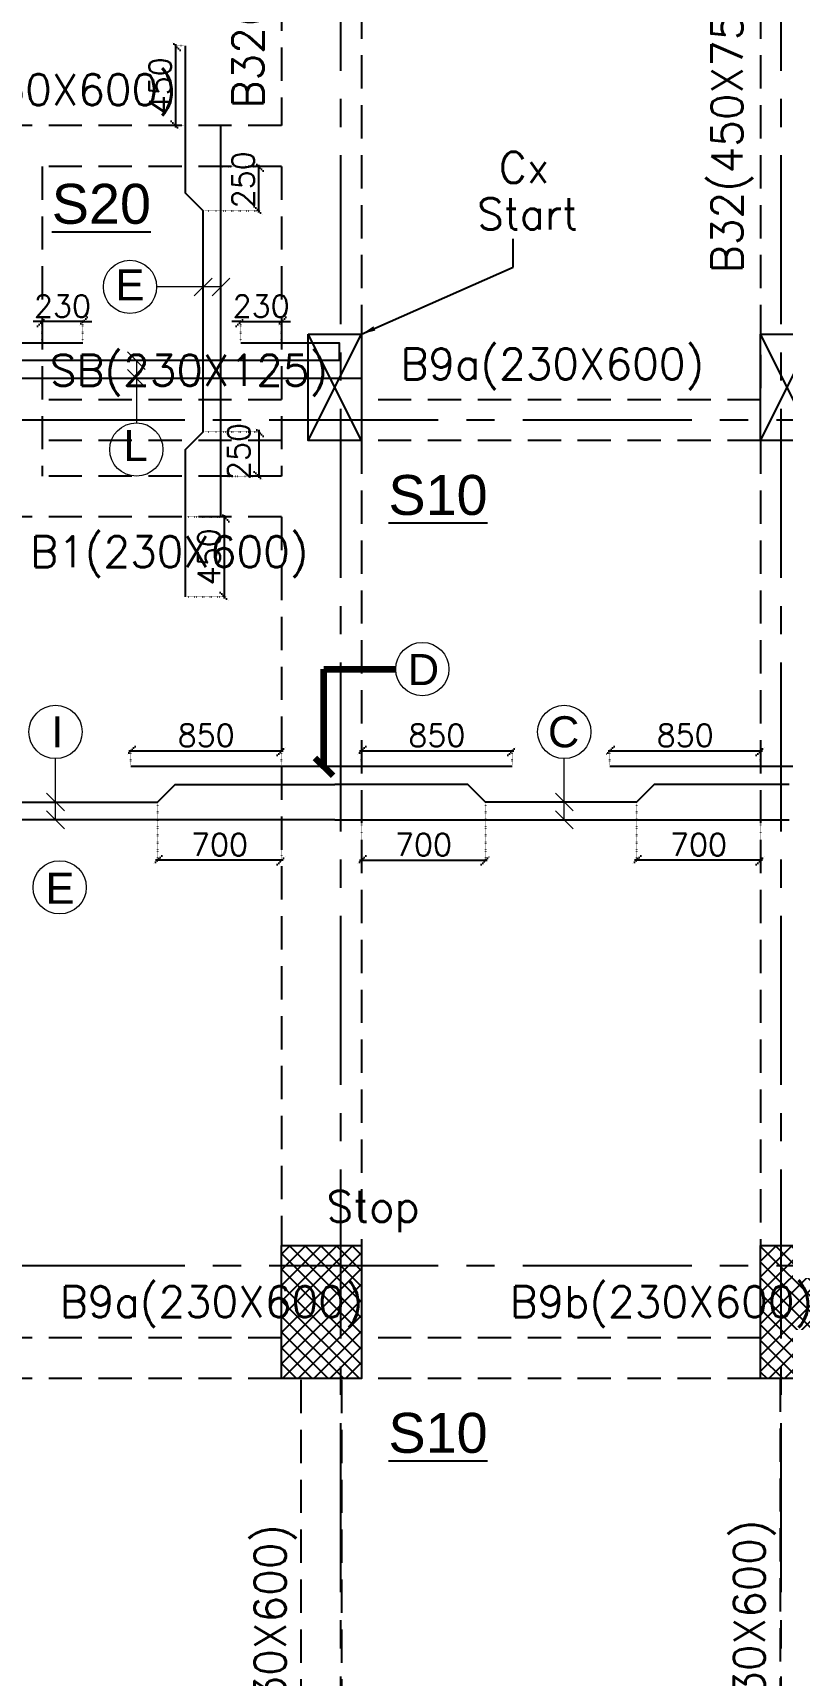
# Model space of a CAD drawing. Header units: millimetres. Extents: x 1921121 to 2008675, y -1544779 to -1482871.
# Drawn here: x 1934740 to 1938963, y -1515107 to -1505852 of the extents above; entities that cross this region are included whole.
import ezdxf

# ---------------------------------------------------------------- set-up
doc = ezdxf.new("R2010")
doc.units = ezdxf.units.MM
doc.header["$MEASUREMENT"] = 0
doc.header["$PDMODE"] = 98
for name, pattern in [('1', [0]), ('ACAD_ISO02W100', [15, 12, -3]), ('CENTER2', [28.575, 19.05, -3.175, 3.175, -3.175]), ('DOT', [0.25, 0, -0.25]), ('HIDDEN', [0.375, 0.25, -0.125])]:
    doc.linetypes.add(name, pattern=pattern)
for name, color, linetype in [('BEAM NO', 7, '1'), ('BEAM-230X450', 31, 'Continuous'), ('BEAM-230X600', 150, 'Continuous'), ('BEAM-450X750', 134, 'Continuous'), ('DIM', 191, 'Continuous'), ('s-steel', 1, 'Continuous'), ('SB', 7, 'Continuous'), ('SLAB NO.', 4, 'Continuous'), ('STR.COLUMN', 1, 'Continuous')]:
    doc.layers.add(name, color=color, linetype=linetype)
for name, color, linetype, lineweight in [('BRICK WALL_MOFA', 8, 'Continuous', 30), ('CENTER_LINE', 8, 'CENTER2', 25), ('GRID', 252, 'ACAD_ISO02W100', 9), ('LEADER', 191, 'Continuous', 15), ('SLAB STEEL MARK', 133, 'Continuous', 30)]:
    doc.layers.add(name, color=color, linetype=linetype, lineweight=lineweight)
doc.styles.add('AR', font='ARIALUNI.TTF', dxfattribs={"width": 0.8})
doc.styles.add('DEEPAK', font='arial.ttf')
doc.styles.add('ROMANS', font='romans.shx')
doc.styles.add('RS', font='romans.shx', dxfattribs={"width": 0.9})
doc.styles.add('style1', font='arial.ttf')
doc.dimstyles.new('100', dxfattribs={"dimtxt": 180, "dimasz": 80, "dimexe": 0.18, "dimexo": 0.0625, "dimgap": 1, "dimtad": 1, "dimdec": 0, "dimzin": 0, "dimdsep": 46, "dimtxsty": 'AR', "dimblk": 'DOT', "dimcen": 0.09, "dimse1": 1, "dimse2": 1, "dimclrd": 50, "dimclrt": 256, "dimadec": 0, "dimazin": 0, "dimtfac": 1, "dimtdec": 0, "dimtix": 1, "dimtofl": 0, "dimtmove": 2, "dimatfit": 0, "dimfxl": 1, "dimtolj": 1, "dimtzin": 0, "dimlwd": -1, "dimarcsym": 0})
doc.dimstyles.new('KRUNAL-MM', dxfattribs={"dimtxt": 50, "dimasz": 35, "dimexe": 25, "dimexo": 0, "dimgap": 15, "dimtad": 1, "dimdec": 0, "dimzin": 0, "dimdsep": 46, "dimtxsty": 'RS', "dimblk": 'OBLIQUE', "dimcen": 0, "dimdle": 25, "dimclrd": 256, "dimclre": 256, "dimclrt": 7, "dimadec": 0, "dimazin": 0, "dimtfac": 1, "dimtdec": 0, "dimtix": 1, "dimtmove": 0, "dimatfit": 2, "dimfxl": 1, "dimtolj": 1, "dimtzin": 0, "dimlwd": -1, "dimlwe": -1, "dimarcsym": 0})
doc.dimstyles.new('pag', dxfattribs={"dimtxt": 180, "dimasz": 150, "dimexe": 100, "dimexo": 0, "dimgap": 50, "dimtad": 1, "dimdec": 0, "dimzin": 0, "dimdsep": 46, "dimtxsty": 'ROMANS', "dimblk": 'OBLIQUE', "dimcen": 0, "dimdle": 100, "dimclrd": 256, "dimclre": 256, "dimclrt": 256, "dimadec": 0, "dimazin": 0, "dimtfac": 1, "dimtdec": 0, "dimtmove": 2, "dimatfit": 3, "dimfxl": 1, "dimtolj": 1, "dimtzin": 0, "dimlwd": -1, "dimlwe": -1, "dimarcsym": 0})
pattern_1 = [(45, (-1689900.164, 1171002.454), (-44.1941738, 44.1941738), []), (135, (-1689900.164, 1171002.454), (-44.1941738, -44.1941738), [])]

# ---------------------------------------------------------------- blocks, each defined once
blk = doc.blocks.new('FIRST FLOOR COLUMNS')
at = {"layer": 'CENTER_LINE', "ltscale": 50}
for p, q in [((8895, -42203.1), (8895, 16038)), ((11375, -42203.1), (11375, 16038)), ((68022.3, -7025), (-4699.2, -7025)), ((68022.3, -11790), (-4699.2, -11790))]:
    blk.add_line(p, q, dxfattribs=at)
blk = doc.blocks.new('_Oblique')
at = {"color": 0, "linetype": 'ByBlock', "lineweight": -2}
blk.add_line((-0.5, -0.5), (0.5, 0.5), dxfattribs=at)
blk = doc.blocks.new('*D129')
at = {"layer": 'Defpoints', "color": 0, "linetype": 'DOT', "ltscale": 5, "transparency": 16777216}
for p in [(1935442.4, -1510187.2), (1936142.1, -1510287.2), (1935442.4, -1510514.6)]:
    blk.add_point(p, dxfattribs=at)
at = {"layer": 'DIM', "color": 191, "linetype": 'DOT', "ltscale": 5, "transparency": 16777216}
for p, q in [((1935442.4, -1510197.2), (1935442.4, -1510524.6)), ((1936142.1, -1510297.2), (1936142.1, -1510524.6))]:
    blk.add_line(p, q, dxfattribs=at)
at = {"layer": 'DIM', "color": 191, "ltscale": 5, "transparency": 16777216}
blk.add_line((1936152.1, -1510514.6), (1935432.4, -1510514.6), dxfattribs=at)
at = {"layer": 'DIM', "color": 191, "linetype": 'DOT', "ltscale": 5, "transparency": 16777216, "xscale": 50, "yscale": 50, "zscale": 50, "rotation": 180}
blk.add_blockref('_Oblique', (1935442.4, -1510514.6), dxfattribs=at)
at = {"layer": 'DIM', "color": 191, "linetype": 'DOT', "ltscale": 5, "transparency": 16777216, "xscale": 50, "yscale": 50, "zscale": 50}
blk.add_blockref('_Oblique', (1936142.1, -1510514.6), dxfattribs=at)
at = {"layer": 'DIM', "color": 7, "linetype": 'DOT', "ltscale": 5, "transparency": 16777216, "insert": (1935792.3, -1510427.1), "char_height": 125, "attachment_point": 5, "style": 'ROMANS'}
blk.add_mtext('\\A1;700', dxfattribs=at)
blk = doc.blocks.new('*D131')
at = {"layer": 'Defpoints', "color": 0, "linetype": 'DOT', "ltscale": 5, "transparency": 16777216}
for p in [(1937291.7, -1510187.2), (1936592.1, -1510287.2), (1937291.7, -1510514.6)]:
    blk.add_point(p, dxfattribs=at)
at = {"layer": 'DIM', "color": 191, "linetype": 'DOT', "ltscale": 5, "transparency": 16777216}
for p, q in [((1937291.7, -1510197.2), (1937291.7, -1510524.6)), ((1936592.1, -1510297.2), (1936592.1, -1510524.6))]:
    blk.add_line(p, q, dxfattribs=at)
at = {"layer": 'DIM', "color": 191, "ltscale": 5, "transparency": 16777216}
blk.add_line((1936582.1, -1510514.6), (1937301.7, -1510514.6), dxfattribs=at)
at = {"layer": 'DIM', "color": 191, "linetype": 'DOT', "ltscale": 5, "transparency": 16777216, "xscale": 50, "yscale": 50, "zscale": 50, "rotation": 180}
blk.add_blockref('_Oblique', (1936592.1, -1510514.6), dxfattribs=at)
at = {"layer": 'DIM', "color": 191, "linetype": 'DOT', "ltscale": 5, "transparency": 16777216, "xscale": 50, "yscale": 50, "zscale": 50}
blk.add_blockref('_Oblique', (1937291.7, -1510514.6), dxfattribs=at)
at = {"layer": 'DIM', "color": 7, "linetype": 'DOT', "ltscale": 5, "transparency": 16777216, "insert": (1936941.9, -1510427.1), "char_height": 125, "attachment_point": 5, "style": 'ROMANS'}
blk.add_mtext('\\A1;700', dxfattribs=at)
blk = doc.blocks.new('*D132')
at = {"layer": 'Defpoints', "color": 0, "linetype": 'DOT', "ltscale": 5, "transparency": 16777216}
for p in [(1938141.9, -1510187.2), (1938842.1, -1510287.2), (1938141.9, -1510514.6)]:
    blk.add_point(p, dxfattribs=at)
at = {"layer": 'DIM', "color": 191, "linetype": 'DOT', "ltscale": 5, "transparency": 16777216}
for p, q in [((1938141.9, -1510197.2), (1938141.9, -1510524.6)), ((1938842.1, -1510297.2), (1938842.1, -1510524.6))]:
    blk.add_line(p, q, dxfattribs=at)
at = {"layer": 'DIM', "color": 191, "ltscale": 5, "transparency": 16777216}
blk.add_line((1938852.1, -1510514.6), (1938131.9, -1510514.6), dxfattribs=at)
at = {"layer": 'DIM', "color": 191, "linetype": 'DOT', "ltscale": 5, "transparency": 16777216, "xscale": 50, "yscale": 50, "zscale": 50, "rotation": 180}
blk.add_blockref('_Oblique', (1938141.9, -1510514.6), dxfattribs=at)
at = {"layer": 'DIM', "color": 191, "linetype": 'DOT', "ltscale": 5, "transparency": 16777216, "xscale": 50, "yscale": 50, "zscale": 50}
blk.add_blockref('_Oblique', (1938842.1, -1510514.6), dxfattribs=at)
at = {"layer": 'DIM', "color": 7, "linetype": 'DOT', "ltscale": 5, "transparency": 16777216, "insert": (1938492, -1510427.1), "char_height": 125, "attachment_point": 5, "style": 'ROMANS'}
blk.add_mtext('\\A1;700', dxfattribs=at)
blk = doc.blocks.new('*D135')
at = {"layer": 'Defpoints', "color": 0, "linetype": 'DOT', "ltscale": 5, "transparency": 16777216}
for p in [(1936142.1, -1509898.2), (1935292.1, -1509987.2), (1936142.1, -1509987.2)]:
    blk.add_point(p, dxfattribs=at)
at = {"layer": 'DIM', "color": 191, "ltscale": 5, "transparency": 16777216}
blk.add_line((1935282.1, -1509898.2), (1936152.1, -1509898.2), dxfattribs=at)
at = {"layer": 'DIM', "color": 191, "linetype": 'DOT', "ltscale": 5, "transparency": 16777216}
for p, q in [((1935292.1, -1509977.2), (1935292.1, -1509888.2)), ((1936142.1, -1509977.2), (1936142.1, -1509888.2))]:
    blk.add_line(p, q, dxfattribs=at)
at = {"layer": 'DIM', "color": 191, "linetype": 'DOT', "ltscale": 5, "transparency": 16777216, "xscale": 50, "yscale": 50, "zscale": 50, "rotation": 180}
blk.add_blockref('_Oblique', (1935292.1, -1509898.2), dxfattribs=at)
at = {"layer": 'DIM', "color": 191, "linetype": 'DOT', "ltscale": 5, "transparency": 16777216, "xscale": 50, "yscale": 50, "zscale": 50}
blk.add_blockref('_Oblique', (1936142.1, -1509898.2), dxfattribs=at)
at = {"layer": 'DIM', "color": 7, "linetype": 'DOT', "ltscale": 5, "transparency": 16777216, "insert": (1935717.1, -1509810.7), "char_height": 125, "attachment_point": 5, "style": 'ROMANS'}
blk.add_mtext('\\A1;850', dxfattribs=at)
blk = doc.blocks.new('*D136')
at = {"layer": 'Defpoints', "color": 0, "linetype": 'DOT', "ltscale": 5, "transparency": 16777216}
for p in [(1937442.1, -1509898.2), (1936592.1, -1509987.2), (1937442.1, -1509987.2)]:
    blk.add_point(p, dxfattribs=at)
at = {"layer": 'DIM', "color": 191, "ltscale": 5, "transparency": 16777216}
blk.add_line((1936582.1, -1509898.2), (1937452.1, -1509898.2), dxfattribs=at)
at = {"layer": 'DIM', "color": 191, "linetype": 'DOT', "ltscale": 5, "transparency": 16777216}
for p, q in [((1936592.1, -1509977.2), (1936592.1, -1509888.2)), ((1937442.1, -1509977.2), (1937442.1, -1509888.2))]:
    blk.add_line(p, q, dxfattribs=at)
at = {"layer": 'DIM', "color": 191, "linetype": 'DOT', "ltscale": 5, "transparency": 16777216, "xscale": 50, "yscale": 50, "zscale": 50, "rotation": 180}
blk.add_blockref('_Oblique', (1936592.1, -1509898.2), dxfattribs=at)
at = {"layer": 'DIM', "color": 191, "linetype": 'DOT', "ltscale": 5, "transparency": 16777216, "xscale": 50, "yscale": 50, "zscale": 50}
blk.add_blockref('_Oblique', (1937442.1, -1509898.2), dxfattribs=at)
at = {"layer": 'DIM', "color": 7, "linetype": 'DOT', "ltscale": 5, "transparency": 16777216, "insert": (1937017.1, -1509810.7), "char_height": 125, "attachment_point": 5, "style": 'ROMANS'}
blk.add_mtext('\\A1;850', dxfattribs=at)
blk = doc.blocks.new('*D137')
at = {"layer": 'Defpoints', "color": 0, "linetype": 'DOT', "ltscale": 5, "transparency": 16777216}
for p in [(1938842.1, -1509898.2), (1937992.1, -1509987.2), (1938842.1, -1509987.2)]:
    blk.add_point(p, dxfattribs=at)
at = {"layer": 'DIM', "color": 191, "ltscale": 5, "transparency": 16777216}
blk.add_line((1937982.1, -1509898.2), (1938852.1, -1509898.2), dxfattribs=at)
at = {"layer": 'DIM', "color": 191, "linetype": 'DOT', "ltscale": 5, "transparency": 16777216}
for p, q in [((1937992.1, -1509977.2), (1937992.1, -1509888.2)), ((1938842.1, -1509977.2), (1938842.1, -1509888.2))]:
    blk.add_line(p, q, dxfattribs=at)
at = {"layer": 'DIM', "color": 191, "linetype": 'DOT', "ltscale": 5, "transparency": 16777216, "xscale": 50, "yscale": 50, "zscale": 50, "rotation": 180}
blk.add_blockref('_Oblique', (1937992.1, -1509898.2), dxfattribs=at)
at = {"layer": 'DIM', "color": 191, "linetype": 'DOT', "ltscale": 5, "transparency": 16777216, "xscale": 50, "yscale": 50, "zscale": 50}
blk.add_blockref('_Oblique', (1938842.1, -1509898.2), dxfattribs=at)
at = {"layer": 'DIM', "color": 7, "linetype": 'DOT', "ltscale": 5, "transparency": 16777216, "insert": (1938417.1, -1509810.7), "char_height": 125, "attachment_point": 5, "style": 'ROMANS'}
blk.add_mtext('\\A1;850', dxfattribs=at)
blk = doc.blocks.new('*D268')
at = {"layer": 'Defpoints', "color": 0, "linetype": 'DOT', "ltscale": 5, "transparency": 16777216}
for p in [(1934792.1, -1507479.8), (1934792.1, -1507599.4), (1935022.1, -1507599.4)]:
    blk.add_point(p, dxfattribs=at)
at = {"layer": 'DIM', "color": 191, "ltscale": 5, "transparency": 16777216}
for p, q in [((1934792.1, -1507479.8), (1934742.1, -1507479.8)), ((1935022.1, -1507479.8), (1934792.1, -1507479.8)), ((1935022.1, -1507479.8), (1935072.1, -1507479.8))]:
    blk.add_line(p, q, dxfattribs=at)
at = {"layer": 'DIM', "color": 191, "linetype": 'DOT', "ltscale": 5, "transparency": 16777216}
for p, q in [((1934792.1, -1507589.4), (1934792.1, -1507469.8)), ((1935022.1, -1507589.4), (1935022.1, -1507469.8))]:
    blk.add_line(p, q, dxfattribs=at)
at = {"layer": 'DIM', "color": 191, "linetype": 'DOT', "ltscale": 5, "transparency": 16777216, "xscale": 50, "yscale": 50, "zscale": 50}
blk.add_blockref('_Oblique', (1934792.1, -1507479.8), dxfattribs=at)
at = {"layer": 'DIM', "color": 191, "linetype": 'DOT', "ltscale": 5, "transparency": 16777216, "xscale": 50, "yscale": 50, "zscale": 50, "rotation": 180}
blk.add_blockref('_Oblique', (1935022.1, -1507479.8), dxfattribs=at)
at = {"layer": 'DIM', "color": 7, "linetype": 'DOT', "ltscale": 5, "transparency": 16777216, "insert": (1934907.1, -1507392.3), "char_height": 125, "attachment_point": 5, "style": 'ROMANS'}
blk.add_mtext('\\A1;230', dxfattribs=at)
blk = doc.blocks.new('*D269')
at = {"layer": 'Defpoints', "color": 0, "linetype": 'DOT', "ltscale": 5, "transparency": 16777216}
for p in [(1936142.1, -1507479.8), (1935912.1, -1507599.4), (1936142.1, -1507599.4)]:
    blk.add_point(p, dxfattribs=at)
at = {"layer": 'DIM', "color": 191, "ltscale": 5, "transparency": 16777216}
for p, q in [((1935912.1, -1507479.8), (1935862.1, -1507479.8)), ((1935912.1, -1507479.8), (1936142.1, -1507479.8)), ((1936142.1, -1507479.8), (1936192.1, -1507479.8))]:
    blk.add_line(p, q, dxfattribs=at)
at = {"layer": 'DIM', "color": 191, "linetype": 'DOT', "ltscale": 5, "transparency": 16777216}
for p, q in [((1935912.1, -1507589.4), (1935912.1, -1507469.8)), ((1936142.1, -1507589.4), (1936142.1, -1507469.8))]:
    blk.add_line(p, q, dxfattribs=at)
at = {"layer": 'DIM', "color": 191, "linetype": 'DOT', "ltscale": 5, "transparency": 16777216, "xscale": 50, "yscale": 50, "zscale": 50}
blk.add_blockref('_Oblique', (1935912.1, -1507479.8), dxfattribs=at)
at = {"layer": 'DIM', "color": 191, "linetype": 'DOT', "ltscale": 5, "transparency": 16777216, "xscale": 50, "yscale": 50, "zscale": 50, "rotation": 180}
blk.add_blockref('_Oblique', (1936142.1, -1507479.8), dxfattribs=at)
at = {"layer": 'DIM', "color": 7, "linetype": 'DOT', "ltscale": 5, "transparency": 16777216, "insert": (1936027.1, -1507392.3), "char_height": 125, "attachment_point": 5, "style": 'ROMANS'}
blk.add_mtext('\\A1;230', dxfattribs=at)
blk = doc.blocks.new('*D217')
at = {"layer": 'Defpoints', "color": 0, "linetype": 'DOT', "ltscale": 5, "transparency": 16777216}
for p in [(1935800.2, -1506605.3), (1936013.4, -1506605.3), (1935700.5, -1506855.3)]:
    blk.add_point(p, dxfattribs=at)
at = {"layer": 'DIM', "color": 191, "linetype": 'DOT', "ltscale": 5, "transparency": 16777216}
for p, q in [((1935810.2, -1506605.3), (1936023.4, -1506605.3)), ((1935710.5, -1506855.3), (1936023.4, -1506855.3))]:
    blk.add_line(p, q, dxfattribs=at)
at = {"layer": 'DIM', "color": 191, "ltscale": 5, "transparency": 16777216}
blk.add_line((1936013.4, -1506865.3), (1936013.4, -1506595.3), dxfattribs=at)
at = {"layer": 'DIM', "color": 191, "linetype": 'DOT', "ltscale": 5, "transparency": 16777216, "xscale": 50, "yscale": 50, "zscale": 50}
for p, rotation in [((1936013.4, -1506605.3), 90), ((1936013.4, -1506855.3), 270)]:
    blk.add_blockref('_Oblique', p, dxfattribs=dict(at, rotation=rotation))
at = {"layer": 'DIM', "color": 7, "linetype": 'DOT', "ltscale": 5, "transparency": 16777216, "insert": (1935925.9, -1506680.3), "char_height": 125, "attachment_point": 5, "rotation": 90, "style": 'ROMANS'}
blk.add_mtext('\\A1;250', dxfattribs=at)
blk = doc.blocks.new('*D218')
at = {"layer": 'Defpoints', "color": 0, "linetype": 'DOT', "ltscale": 5, "transparency": 16777216}
for p in [(1935700.5, -1508100.3), (1935800.5, -1508350.3), (1936013.6, -1508350.3)]:
    blk.add_point(p, dxfattribs=at)
at = {"layer": 'DIM', "color": 191, "linetype": 'DOT', "ltscale": 5, "transparency": 16777216}
for p, q in [((1935710.5, -1508100.3), (1936023.6, -1508100.3)), ((1935810.5, -1508350.3), (1936023.6, -1508350.3))]:
    blk.add_line(p, q, dxfattribs=at)
at = {"layer": 'DIM', "color": 191, "ltscale": 5, "transparency": 16777216}
blk.add_line((1936013.6, -1508090.3), (1936013.6, -1508360.3), dxfattribs=at)
at = {"layer": 'DIM', "color": 191, "linetype": 'DOT', "ltscale": 5, "transparency": 16777216, "xscale": 50, "yscale": 50, "zscale": 50}
for p, rotation in [((1936013.6, -1508100.3), 90), ((1936013.6, -1508350.3), 270)]:
    blk.add_blockref('_Oblique', p, dxfattribs=dict(at, rotation=rotation))
at = {"layer": 'DIM', "color": 7, "linetype": 'DOT', "ltscale": 5, "transparency": 16777216, "insert": (1935901.1, -1508211.1), "char_height": 125, "attachment_point": 5, "rotation": 90, "style": 'ROMANS'}
blk.add_mtext('\\A1;250', dxfattribs=at)
blk = doc.blocks.new('*D219')
at = {"layer": 'Defpoints', "color": 0, "linetype": 'DOT', "ltscale": 5, "transparency": 16777216}
for p in [(1935545.5, -1505925.3), (1935600.3, -1505925.3), (1935600.3, -1506375.3)]:
    blk.add_point(p, dxfattribs=at)
at = {"layer": 'DIM', "color": 191, "linetype": 'DOT', "ltscale": 5, "transparency": 16777216}
for p, q in [((1935590.3, -1505925.3), (1935535.5, -1505925.3)), ((1935590.3, -1506375.3), (1935535.5, -1506375.3))]:
    blk.add_line(p, q, dxfattribs=at)
at = {"layer": 'DIM', "color": 191, "ltscale": 5, "transparency": 16777216}
blk.add_line((1935545.5, -1506385.3), (1935545.5, -1505915.3), dxfattribs=at)
at = {"layer": 'DIM', "color": 191, "linetype": 'DOT', "ltscale": 5, "transparency": 16777216, "xscale": 50, "yscale": 50, "zscale": 50}
for p, rotation in [((1935545.5, -1505925.3), 90), ((1935545.5, -1506375.3), 270)]:
    blk.add_blockref('_Oblique', p, dxfattribs=dict(at, rotation=rotation))
at = {"layer": 'DIM', "color": 7, "linetype": 'DOT', "ltscale": 5, "transparency": 16777216, "insert": (1935458, -1506150.3), "char_height": 125, "attachment_point": 5, "rotation": 90, "style": 'ROMANS'}
blk.add_mtext('\\A1;450', dxfattribs=at)
blk = doc.blocks.new('*D270')
at = {"layer": 'Defpoints', "color": 0, "linetype": 'DOT', "ltscale": 5, "transparency": 16777216}
for p in [(1935600.5, -1508580.3), (1935820.9, -1508580.3), (1935600.5, -1509030.3)]:
    blk.add_point(p, dxfattribs=at)
at = {"layer": 'DIM', "color": 191, "linetype": 'DOT', "ltscale": 5, "transparency": 16777216}
for p, q in [((1935610.5, -1508580.3), (1935830.9, -1508580.3)), ((1935610.5, -1509030.3), (1935830.9, -1509030.3))]:
    blk.add_line(p, q, dxfattribs=at)
at = {"layer": 'DIM', "color": 191, "ltscale": 5, "transparency": 16777216}
blk.add_line((1935820.9, -1509040.3), (1935820.9, -1508570.3), dxfattribs=at)
at = {"layer": 'DIM', "color": 191, "linetype": 'DOT', "ltscale": 5, "transparency": 16777216, "xscale": 50, "yscale": 50, "zscale": 50}
for p, rotation in [((1935820.9, -1508580.3), 90), ((1935820.9, -1509030.3), 270)]:
    blk.add_blockref('_Oblique', p, dxfattribs=dict(at, rotation=rotation))
at = {"layer": 'DIM', "color": 7, "linetype": 'DOT', "ltscale": 5, "transparency": 16777216, "insert": (1935733.4, -1508805.3), "char_height": 125, "attachment_point": 5, "rotation": 90, "style": 'ROMANS'}
blk.add_mtext('\\A1;450', dxfattribs=at)
blk = doc.blocks.new('ARCH COL')
at = {"layer": 'STR.COLUMN', "transparency": 33554687}
h = blk.add_hatch(dxfattribs=at)
h.set_pattern_fill('ANSI37', color=8, scale=500)
h.set_pattern_definition(pattern_1)
h.paths.add_polyline_path([(241362.4, -12425), (241812.4, -12425), (241812.4, -11675), (241362.4, -11675)])
h = blk.add_hatch(dxfattribs=at)
h.set_pattern_fill('ANSI37', color=8, scale=500)
h.set_pattern_definition(pattern_1)
h.paths.add_polyline_path([(244062.4, -12425), (244512.4, -12425), (244512.4, -11675), (244062.4, -11675)])
at = {"layer": 'STR.COLUMN', "color": 5}
for p, q in [((241512.4, -7140), (241812.4, -6540)), ((241812.4, -7140), (241512.4, -6540)), ((244062.4, -7140), (244362.4, -6540)), ((244362.4, -7140), (244062.4, -6540))]:
    blk.add_line(p, q, dxfattribs=at)
for points in [[(241512.4, -6540), (241812.4, -6540), (241812.4, -7140), (241512.4, -7140), (241512.4, -6540)], [(244062.4, -6540), (244362.4, -6540), (244362.4, -7140), (244062.4, -7140), (244062.4, -6540)], [(241362.4, -11675), (241812.4, -11675), (241812.4, -12425), (241362.4, -12425), (241362.4, -11675)], [(244062.4, -11675), (244512.4, -11675), (244512.4, -12425), (244062.4, -12425), (244062.4, -11675)]]:
    blk.add_lwpolyline(points, dxfattribs=at)
blk = doc.blocks.new('_Dot')
at = {"linetype": 'ByBlock', "lineweight": -2}
blk.add_line((-0.5, 0), (-1, 0), dxfattribs=at)
at = {"linetype": 'ByBlock', "const_width": 0.5}
blk.add_lwpolyline([(-0.25, 0, 1), (0.25, 0, 1)], format="xyb", close=True, dxfattribs=at)
blk = doc.blocks.new('A$C02ad8bd7')
at = {"layer": 'BEAM NO', "ltscale": 500, "style": 'ROMANS'}
for s, rotation, p in [('B32(450X750)', 89.99997, (8228, 1851.9, 0)), ('B32(450X750)', 89.99997, (10928, 923.7, 0)), ('B1(230X600)', 359.99997, (6172.2, 1870.1, 0)), ('Cx', 359.99997, (9554.5, 1432.1)), ('Start', 359.99997, (9432.1, 1170.5)), ('SB(230X125)', 359.99997, (7024.7, 289, 0)), ('B9a(230X600)', 359.99997, (9001.2, 325.1, 0)), ('B1(230X600)', 359.99997, (6913.9, -733.6, 0)), ('Stop', 359.99997, (8583.4, -4422.6)), ('B9a(230X600)', 359.99997, (7080.9, -4959.9, 0)), ('B9b(230X600)', 359.99997, (9615.8, -4959.9, 0)), ('B31(230X600)', 89.99997, (8353.4, -7842.3, 0)), ('B31(230X600)', 89.99997, (11053.4, -7816.5, 0))]:
    blk.add_text(s, height=175, rotation=rotation, dxfattribs=at).set_placement(p)

msp = doc.modelspace()

# ---------------------------------------------------------------- linework, layer by layer
at = {"layer": 'BEAM-230X450', "linetype": 'HIDDEN', "ltscale": 750}
msp.add_line((1934792.1, -1506605.3), (1934792.1, -1508350.3), dxfattribs=at)
at = {"layer": 'BEAM-230X600', "linetype": 'HIDDEN', "ltscale": 750}
for p, q in [((1936142.1, -1506375.3), (1933072.1, -1506375.3)), ((1936142.1, -1506605.3), (1934792.1, -1506605.3)), ((1938842.1, -1507920.3), (1936592.1, -1507920.3)), ((1938842.1, -1508150.3), (1936592.1, -1508150.3)), ((1936142.1, -1508350.3), (1934792.1, -1508350.3)), ((1936142.1, -1508580.3), (1933072.1, -1508580.3)), ((1936142.1, -1513205.3), (1933072.1, -1513205.3)), ((1938842.1, -1513205.3), (1936592.1, -1513205.3)), ((1936142.1, -1513435.3), (1933072.1, -1513435.3)), ((1936252.1, -1518130.3), (1936252.1, -1513435.3)), ((1936482.1, -1518130.3), (1936482.1, -1513435.3)), ((1938842.1, -1513435.3), (1936592.1, -1513435.3)), ((1938952.1, -1513435.4), (1938952.1, -1518130.3))]:
    msp.add_line(p, q, dxfattribs=at)
at = {"layer": 'BEAM-450X750', "linetype": 'HIDDEN', "ltscale": 750}
for p, q in [((1936592.1, -1501760.3), (1936592.1, -1507920.3)), ((1938842.1, -1501760.3), (1938842.1, -1507920.3)), ((1936142.1, -1502560.3), (1936142.1, -1506375.3)), ((1936142.1, -1506605.3), (1936142.1, -1508350.3)), ((1936592.1, -1508150.3), (1936592.1, -1512685.3)), ((1938842.1, -1508150.3), (1938842.1, -1512685.3)), ((1936142.1, -1508580.3), (1936142.1, -1512685.3))]:
    msp.add_line(p, q, dxfattribs=at)
at = {"layer": 'LEADER'}
for centre in [(1935287.8, -1507283.8), (1935323.9, -1508200.3), (1936935.6, -1509437.5), (1934868.2, -1509791.7), (1937735.5, -1509791.7), (1934891.4, -1510667.4)]:
    msp.add_circle(centre, 150, dxfattribs=at)
at = {"layer": 's-steel'}
for points in [[(1935600.5, -1509030.3), (1935600.5, -1508200.3), (1935700.5, -1508100.3), (1935700.5, -1506855.3), (1935600.2, -1506755.3), (1935600.3, -1505925.3)], [(1935800.5, -1508580.3), (1935800.5, -1506375.3)], [(1935912.1, -1507599.4), (1936466.1, -1507599.4), (1936466.1, -1507699.4), (1934628.1, -1507699.4), (1934628.1, -1507599.4), (1935022.1, -1507599.4)], [(1936592.1, -1507799.4), (1934562.1, -1507799.4)], [(1937442.1, -1509987.2), (1935292.1, -1509987.2)], [(1940142.1, -1509987.2), (1937992.1, -1509987.2)], [(1932842.1, -1510087.2), (1933673.7, -1510087.2), (1933773.7, -1510187.2), (1935442.4, -1510187.2), (1935542.4, -1510087.2), (1936442.1, -1510087.2)], [(1939002.1, -1510087.2), (1938241.9, -1510087.2), (1938141.9, -1510187.2), (1937291.7, -1510187.2), (1937191.7, -1510087.2), (1936442.1, -1510087.2)], [(1936442.1, -1510287.2), (1932842.1, -1510287.2)], [(1936442.1, -1510287.2), (1939002.1, -1510287.2)]]:
    msp.add_lwpolyline(points, dxfattribs=at)
at = {"layer": 'SB', "linetype": 'HIDDEN', "ltscale": 750}
for p, q in [((1936142.1, -1507920.3), (1934792.1, -1507920.3)), ((1936142.1, -1508150.3), (1934792.1, -1508150.3))]:
    msp.add_line(p, q, dxfattribs=at)

# ---------------------------------------------------------------- block references
at = {"layer": 'BRICK WALL_MOFA', "color": 251}
msp.add_blockref('A$C02ad8bd7', (1927812.1, -1508130.3), dxfattribs=at)
at = {"layer": 'GRID'}
msp.add_blockref('FIRST FLOOR COLUMNS', (1927582.1, -1501010.3), dxfattribs=at)
at = {"layer": 'STR.COLUMN'}
msp.add_blockref('ARCH COL', (1694779.7, -1501010.3), dxfattribs=at)

# ---------------------------------------------------------------- texts
at = {"layer": 'SLAB NO.', "color": 6, "style": 'DEEPAK'}
for s, p in [('%%US20', (1934847, -1506928.2)), ('%%US10', (1936744.3, -1508568.9)), ('%%US10', (1936744.3, -1513853.9))]:
    msp.add_text(s, height=225, dxfattribs=at).set_placement(p)
at = {"layer": 'SLAB STEEL MARK', "style": 'style1'}
for s, p in [('E', (1935206.6, -1507360.3)), ('L', (1935251.3, -1508264.8)), ('D', (1936853.8, -1509527.9)), (' I', (1934777.3, -1509879)), ('C', (1937643.6, -1509878.4)), ('E', (1934812.1, -1510760.1))]:
    msp.add_text(s, height=175, dxfattribs=at).set_placement(p)

# ---------------------------------------------------------------- dimensions: what is measured, and where the dimension line sits
at = {"layer": 'DIM', "linetype": 'DOT', "ltscale": 5}
for base, p1, p2, angle, picture, middle in [((1935545.5, -1505925.3), (1935600.3, -1506375.3), (1935600.3, -1505925.3), 90, '*D219', (1935458, -1506150.3)), ((1935820.9, -1508580.3), (1935600.5, -1509030.3), (1935600.5, -1508580.3), 90, '*D270', (1935733.4, -1508805.3)), ((1935442.4, -1510514.6), (1936142.1, -1510287.2), (1935442.4, -1510187.2), 180, '*D129', (1935792.3, -1510427.1)), ((1938141.9, -1510514.6), (1938842.1, -1510287.2), (1938141.9, -1510187.2), 180, '*D132', (1938492, -1510427.1))]:
    dim = msp.add_linear_dim(base=base, p1=p1, p2=p2, angle=angle, dimstyle='pag', override={"dimtxt": 125, "dimasz": 50, "dimexe": 10, "dimexo": 10, "dimgap": 25, "dimtxsty": 'ROMANS', "dimdle": 10, "dimclrd": 191, "dimclre": 191, "dimclrt": 7, "dimtix": 1, "dimtmove": 1}, dxfattribs=at)
    dim.commit()
    dim.dimension.update_dxf_attribs({"geometry": picture, "text_midpoint": middle})
for base, p1, p2, angle, picture, middle in [((1936013.4, -1506605.3), (1935700.5, -1506855.3), (1935800.2, -1506605.3), 90, '*D217', (1936013.4, -1506680.3)), ((1936013.6, -1508350.3), (1935700.5, -1508100.3), (1935800.5, -1508350.3), 270, '*D218', (1935988.6, -1508211.1))]:
    dim = msp.add_linear_dim(base=base, p1=p1, p2=p2, angle=angle, dimstyle='pag', override={"dimtxt": 125, "dimasz": 50, "dimexe": 10, "dimexo": 10, "dimgap": 25, "dimtxsty": 'ROMANS', "dimdle": 10, "dimclrd": 191, "dimclre": 191, "dimclrt": 7, "dimtix": 1, "dimtmove": 1}, dxfattribs=at)
    dim.commit()
    dim.dimension.update_dxf_attribs({"geometry": picture, "text_midpoint": middle, "dimtype": 128})
for base, p1, p2, picture, middle in [((1934792.1, -1507479.8), (1935022.1, -1507599.4), (1934792.1, -1507599.4), '*D268', (1934907.1, -1507392.3)), ((1936142.1, -1507479.8), (1935912.1, -1507599.4), (1936142.1, -1507599.4), '*D269', (1936027.1, -1507392.3)), ((1936142.1, -1509898.2), (1935292.1, -1509987.2), (1936142.1, -1509987.2), '*D135', (1935717.1, -1509810.7)), ((1937442.1, -1509898.2), (1936592.1, -1509987.2), (1937442.1, -1509987.2), '*D136', (1937017.1, -1509810.7)), ((1938842.1, -1509898.2), (1937992.1, -1509987.2), (1938842.1, -1509987.2), '*D137', (1938417.1, -1509810.7)), ((1937291.7, -1510514.6), (1936592.1, -1510287.2), (1937291.7, -1510187.2), '*D131', (1936941.9, -1510427.1))]:
    dim = msp.add_linear_dim(base=base, p1=p1, p2=p2, dimstyle='pag', override={"dimtxt": 125, "dimasz": 50, "dimexe": 10, "dimexo": 10, "dimgap": 25, "dimtxsty": 'ROMANS', "dimdle": 10, "dimclrd": 191, "dimclre": 191, "dimclrt": 7, "dimtix": 1, "dimtmove": 1}, dxfattribs=at)
    dim.commit()
    dim.dimension.update_dxf_attribs({"geometry": picture, "text_midpoint": middle})

# ---------------------------------------------------------------- leaders
at = {"color": 251}
msp.add_leader([(1936592.1, -1507550.3), (1937447.8, -1507172.9), (1937447.8, -1507012.2)], dimstyle='100', override={"dimgap": 1, "dimtad": 0, "dimfxl": 2, "dimfxlon": 1}, dxfattribs=at)
at = {"layer": 'LEADER'}
for points, override in [([(1935700.5, -1507283.8), (1935437.8, -1507283.8)], {"dimasz": 100, "dimtad": 0, "dimldrblk": 'Oblique', "dimfxl": 0.059055, "dimarcsym": 1}), ([(1935800.5, -1507283.8), (1935437.8, -1507283.8)], {"dimasz": 100, "dimtad": 0, "dimldrblk": 'Oblique', "dimfxl": 0.059055, "dimarcsym": 1}), ([(1935323.9, -1507699.4), (1935323.9, -1508050.3)], {"dimasz": 100, "dimtad": 0, "dimldrblk": 'Oblique', "dimfxl": 0.059055, "dimarcsym": 1}), ([(1935323.9, -1507799.4), (1935323.9, -1508050.3)], {"dimasz": 100, "dimtad": 0, "dimldrblk": 'Oblique', "dimfxl": 0.059055, "dimarcsym": 1}), ([(1936380.6, -1509987.2), (1936380.6, -1509437.5), (1936785.6, -1509437.5)], {"dimscale": 1, "dimtxt": 50, "dimasz": 100, "dimgap": 15, "dimtad": 0, "dimtxsty": 'RS', "dimclrd": 256, "dimldrblk": 'Oblique', "dimlwd": 65535}), ([(1934868.2, -1510287.2), (1934868.2, -1509941.7)], {"dimasz": 100, "dimtad": 0, "dimldrblk": 'Oblique', "dimfxl": 0.059055, "dimarcsym": 1}), ([(1934868.2, -1510187.2), (1934868.2, -1509941.7)], {"dimasz": 100, "dimtad": 0, "dimldrblk": 'Oblique', "dimfxl": 0.059055, "dimarcsym": 1}), ([(1937735.5, -1510287.2), (1937735.5, -1509941.7)], {"dimasz": 100, "dimtad": 0, "dimldrblk": 'Oblique', "dimfxl": 0.059055, "dimarcsym": 1}), ([(1937735.5, -1510187.2), (1937735.5, -1509941.7)], {"dimasz": 100, "dimtad": 0, "dimldrblk": 'Oblique', "dimfxl": 0.059055, "dimarcsym": 1})]:
    msp.add_leader(points, dimstyle='KRUNAL-MM', override=override, dxfattribs=at)

doc.saveas('drawing.dxf')
